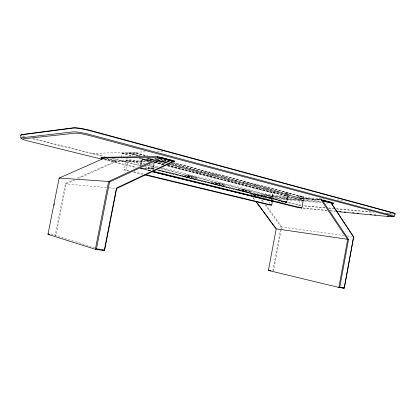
<?xml version="1.0" encoding="UTF-8"?>
<svg xmlns="http://www.w3.org/2000/svg" width="416" height="416" viewBox="0 0 416 416"><rect width="100%" height="100%" fill="white"/><g stroke="black" fill="none" stroke-linecap="round" stroke-linejoin="round"><path stroke-width="0.31" stroke-dasharray="2.08 1.56" d="M298.849 206.508L300.3 198.739M167.586 165.48L302.9 200.351L303.134 199.222M303.238 198.676L303.545 197.023L303.248 196.898L172.718 162.776M298.189 196.68L303.768 197.059L303.826 196.747L173.43 162.614M303.207 200.793L303.54 198.988M269.048 203.637L269.386 201.838M269.838 199.436L270.405 196.435L273.26 196.654L272.574 200.278M271.471 199.737L272.761 192.863L277.155 193.17M271.539 199.81L272.834 192.946L276.921 193.227M271.866 199.836L273.156 192.967L167.679 165.885M167.502 165.282L286.057 195.764L286.114 195.468L287.357 195.556M272.808 270.665L281.013 226.892L264.992 204.922M287.7 194.501L286.244 202.296L279.365 201.698M273.432 271.268L281.055 230.594M281.174 229.96L281.767 226.782L265.886 204.968M281.013 201.906L286.988 202.426L288.564 194.033L288.215 194.007L286.645 202.394L157.555 170.18M238.087 190.039L238.269 189.072L243.802 189.436L251.248 191.313L251.066 192.286L245.487 191.885L238.087 190.039L243.62 190.414L243.802 189.436M242.341 189.966L244.124 190.216L243.433 190.039M244.832 190.07L243.126 189.847L244.842 190.018M246.901 190.59L245.196 190.367L246.912 190.538M245.487 191.885L245.669 190.928L251.248 191.313M196.284 178.537L196.482 177.507L188.058 175.38L182.941 175.188L182.744 176.212L191.1 178.303L196.284 178.537L182.941 175.188M211.26 183.336L211.453 182.343L216.793 182.629L224.708 184.621L224.515 185.619L219.118 185.302L211.26 183.336L216.601 183.633L216.793 182.629M215.722 183.222L217.506 183.466M216.388 183.061L218.078 183.336M218.577 183.669L220.293 183.836L218.587 183.617M219.118 185.302L219.305 184.314L224.708 184.621M187.403 176.171L189.186 176.405L188.412 176.212M188.058 175.38L187.855 176.42L182.744 176.212M188.178 176.363L189.202 176.348M188.614 176.134L189.644 176.119L187.933 175.963L189.634 176.176M188.947 176.004L187.944 175.906L188.625 176.077M190.273 176.55L191.984 176.706L190.284 176.493M191.1 178.303L191.298 177.284L196.482 177.507M129.137 171.122L124.103 169.905L126.022 160.077L128.305 160.066L143.993 164.029M124.103 169.905L126.37 169.967L128.305 160.066M135.814 152.766L121.914 153.145L121.841 153.499L135.741 153.14L135.814 152.766L148.351 156.047M140.332 166.145L141.669 159.276L154.404 159.193M140.722 165.526L141.939 159.276L149.474 161.21M141.248 165.656L142.464 159.411L153.696 159.344M149.989 171.033L148.101 170.565L149.313 164.336M149.916 161.216L150.16 159.973L152.812 159.957M152.204 163.103L150.738 170.638L148.101 170.565M153.696 162.843L152.516 168.922L153.774 169.239M140.114 168.646L152.802 168.932L154.102 162.235M154.352 162.375L153.057 169.057L140.644 168.776M104.686 158.886L114.462 161.304L114.592 160.644L151.986 160.545M121.254 157.274L122.132 153.431L135.314 153.114L147.009 156.052M94.676 247.66L55.942 235.648L55.26 234.905L65.426 183.524L73.689 179.821M303.54 197.038L303.217 197.049M77.225 178.235L114.988 161.32L150.639 161.138M75.031 179.988L66.17 183.966L55.942 235.648L54.101 235.347M78.577 178.396L116.979 161.169L105.108 158.22M281.013 226.892L343.996 235.529M302.926 200.325L284.695 198.775L163.02 167.955M92.472 153.4L146.91 151.835M157.212 151.512L163.743 151.346M157.784 160.529L166.166 160.508M156.463 161.132L168.116 161.122M114.462 161.304L149.261 161.288M155.704 161.288L169.239 161.283M141.471 168.085L152.636 168.314L155.152 168.948M286.562 193.814L287.815 193.903M286.333 193.877L287.586 193.965M296.712 196.232L303.826 196.747M286.057 195.764L287.3 195.853M254.041 193.804L289.51 196.44M301.07 197.283L324.262 199.004M337.184 199.966L343.626 200.444M295.178 197.761L250.676 194.381L259.225 196.503M297.227 198.214L251.904 194.745L261.05 197.018M253.734 195.468L299.052 198.999M299.697 199.051L305.526 199.503M308.116 199.706L311.35 199.956M314.59 200.21L316.529 200.361M259.834 196.659L321.064 201.521M262.309 197.22L321.225 201.952M264.789 198L321.755 202.649M325.64 202.966L328.229 203.174M286.868 195.853L285.163 195.556M277.358 201.063L286.744 201.869L158.298 169.733M106.444 187.6L66.17 183.966L65.426 183.524M108.997 187.834L115.393 188.412M324.834 207.594L305.427 205.832A7.94 0.619 10.2 0 1 302.988 205.54M328.713 207.943L333.242 208.359M336.476 208.65L372.055 211.884M385.642 213.117L391.461 213.647M324.984 207.917L305.573 206.144A8.216 0.64 10.2 0 1 303.051 205.842M328.864 208.276L334.038 208.749M336.627 208.983L374.145 212.415M387.083 213.595L389.672 213.834M390.317 213.892L391.612 214.011A9.953 0.858 9.4 0 0 392.543 214.089M326.825 210.278L304.85 208.177A7.758 0.577 10.2 0 1 302.468 207.886M330.06 210.59L334.584 211.021M327.033 210.61L303.779 208.369A6.391 0.468 10.2 0 1 302.531 208.229M330.262 210.922L335.426 211.422M347.204 235.976L352.336 236.699M50.913 234.187L55.26 234.905M133.541 172.182L142.979 174.46M126.37 169.967L129.527 170.732M133.952 171.803L144.061 174.247M104.593 159.468L136.708 167.404M141.118 168.49L150.566 170.825M103.849 159.682L136.016 167.617M139.849 168.641L150.181 171.132M106.652 158.673L114.592 160.644M104.265 158.662L114.988 161.32M141.487 168.371L150.925 170.706M33.348 138.622L105.082 156.562M113.261 158.605L140.317 165.37M144.721 166.473L154.794 168.99M158.569 169.936L294.481 203.923A7.94 0.619 10.2 0 0 301.064 205.244M32.552 138.824L103.184 156.458M112.008 158.662L140.39 165.75M144.804 166.852L153.629 169.057M157.414 169.998L294.258 204.168A8.216 0.64 10.2 0 0 301.064 205.535M152.802 168.932L154.066 169.244M157.846 170.191L286.988 202.426M148.382 165.136L157.794 167.513M161.559 168.459L273.26 196.654M126.022 160.077L142.969 164.346M146.739 165.292L157.409 167.981M160.55 168.771L270.405 196.435M191.292 176.592L191.974 176.764M219.638 183.732L220.282 183.893M243.136 189.79L243.74 189.94M245.206 190.31L245.809 190.466M187.413 176.114L188.188 176.311M242.351 189.914L243.043 190.086M211.453 182.343L224.515 185.619M238.269 189.072L251.066 192.286M125.866 158.543L145.387 163.488M149.167 164.45L158.616 166.842M121.914 153.145L133.234 156.062M140.785 158.007L150.852 160.602M155.256 161.736L164.694 164.169M167.84 164.98L285.485 195.302M121.841 153.499L131.638 156.052M139.459 158.033L150.784 160.95M154.918 162.042L163.998 164.351M138.715 158.054L150.639 161.122M155.033 162.25L163.816 164.512M153.868 162.339L163.914 164.918M141.669 159.276L149.198 161.21M154.222 162.5L163.634 164.918M167.398 165.885L272.834 192.946M139.781 156.078L129.116 153.312L129.189 152.948L141.107 156.042M147.28 158.023L153.582 159.661M157.305 160.623L167.388 163.238M138.216 155.943L128.154 153.338L128.227 152.974L140.171 156.073M146.286 158.033L153.161 159.817M156.286 160.628L166.509 163.275M156.577 160.935L166.629 163.535M150.16 159.973L152.043 160.456M155.813 161.429L165.235 163.862M179.057 167.435L181.568 168.08M197.272 172.136L199.784 172.786M209.212 175.219L211.723 175.869M227.427 179.925L229.939 180.57M257.582 187.71L260.094 188.36M158.465 160.176L168.522 162.791M171.662 163.608L288.564 194.033M158.174 160.176L168.225 162.791M171.366 163.608L288.215 194.007M148.637 157.997L153.655 159.302M157.997 160.43L167.456 162.89M171.844 164.029L178.745 165.823M179.374 165.984L190.663 168.922M191.292 169.083L196.934 170.55M201.328 171.688L208.853 173.649M211.994 174.46L218.889 176.254M222.654 177.232L227.048 178.376M234.572 180.331L237.084 180.981M243.355 182.614L249.002 184.08M254.02 185.38L257.156 186.196M264.685 188.152L269.121 189.306M275.974 191.09L279.141 191.911M285.381 193.534L291.039 195M147.602 158.002L154.003 159.661M157.773 160.644L167.606 163.192M160.264 159.167L169.666 161.626M154.534 158.023L156.416 158.512M135.741 153.14L146.401 155.927M154.549 158.054L156.432 158.548M172.734 162.807L303.768 197.059M122.829 153.785L122.002 153.483M253.344 197.72L255.247 200.314M252.959 197.486L254.862 200.07M262.101 199.774L263.994 202.368M261.18 199.685L263.089 202.306M23.915 136.516A11.341 1.087 12.5 0 1 22.204 135.907M25.277 136.521A10.962 1.056 12.6 0 1 23.353 135.897M393.146 213.762A9.62 0.837 9.4 0 1 392.361 213.72M169.582 161.954L160.176 159.494L169.598 161.99"/><path stroke-width="0.62" d="M348.566 239.439L276.219 228.826L268.403 270.442L338.842 287.44L339.794 287.082L348.566 239.439L322.624 200.647L320.975 199.716L299.047 198.052M344.282 287.643L353.621 236.881L331.089 202.831M329.446 202.192L330.73 202.29L320.975 199.716L347.662 239.564L338.842 287.44L344.167 288.278L344.36 287.799L353.621 236.881M151.882 171.501L298.626 207.698L301.86 208.01L303.092 201.396M323.128 200.2L323.003 200.866L333.408 203.601L333.528 202.94L323.128 200.2L321.183 200.049M271.726 200.58L271.627 201.084L151.798 171.59M144.867 174.918L268.824 204.838L271.669 205.114L272.464 200.881M103.896 158.324L59.124 178.069L47.965 234.343L95.342 249.278L104.515 250.713L104.338 250.016L116.454 188.053L173.051 161.299L174.585 161.117L160.519 157.404L159.229 157.42M116.454 188.053L116.672 188.526L104.515 250.713L102.669 250.141M157.29 157.29L157.446 156.489L172.614 160.488L172.458 161.283L157.29 157.29L101.02 157.976L101.15 157.305L157.446 156.489M159.338 157.955L108.628 181.464L95.342 249.278L96.476 248.778L109.554 181.995L160.966 158.116L173.051 161.299M268.502 269.953L268.403 270.442L270.92 270.858M54.101 205.176L54.35 203.902M394.15 216.429L395.2 213.902M48.428 233.782L47.965 234.343L49.806 234.645M116.672 188.526L174.585 161.117L173.29 161.117M301.111 198.51L303.056 198.661M306.29 198.91L308.235 199.056M312.12 199.358L313.414 199.456M317.299 199.753L319.244 199.898M331.464 203.44L333.408 203.601M271.232 200.99L273.738 201.204M271.305 201.058L274.134 201.302M339.752 211.515L341.047 211.64M344.276 211.952L345.571 212.077M352.68 212.753L353.974 212.878M357.204 213.19L358.498 213.314M370.131 214.427L371.426 214.552M374.655 214.859L375.95 214.984M387.582 216.096L388.877 216.221M336.071 211.484L389.678 216.648A7.743 0.634 9.5 0 0 390.681 215.909L88.92 135.424A10.795 1.274 12.4 0 0 75.083 133.172L22.937 138.876A8.819 0.796 12.4 0 0 28.787 141.17L101.956 159.219M96.476 248.778L104.338 250.016M339.794 287.082L344.36 287.799M341.64 287.669L344.167 288.278M145.324 174.554L271.669 205.114M101.02 157.976L104.073 158.735M152.63 171.106L301.86 208.01M167.882 163.862L302.286 198.666M322.624 200.647L330.98 202.847L353.678 237.141M109.554 181.995L108.628 181.464L59.124 178.069L59.394 178.474M256.012 201.349L256.776 202.389M257.535 203.424L270.878 221.572M271.643 222.607L275.454 227.791M256.001 201.625L276.172 229.044M20.8 135.039L20.852 138.013M22.178 138.809A10.712 0.978 12.5 0 1 21.258 137.842L73.081 131.862A13.109 1.565 12.4 0 1 89.929 134.592L392.059 215.504A9.402 0.775 9.5 0 1 392.46 216.528M21.138 135.403A11.341 1.087 12.5 0 1 21.226 134.846L73.07 128.102A13.879 1.732 12.5 0 1 90.927 130.972L392.948 213.002A9.953 0.858 9.4 0 1 394.566 214.131M21.315 134.924A10.962 1.056 12.6 0 1 21.658 134.581L73.59 127.774A13.416 1.685 12.5 0 1 90.839 130.546L392.751 212.659A9.62 0.837 9.4 0 1 394.68 213.71"/></g></svg>
